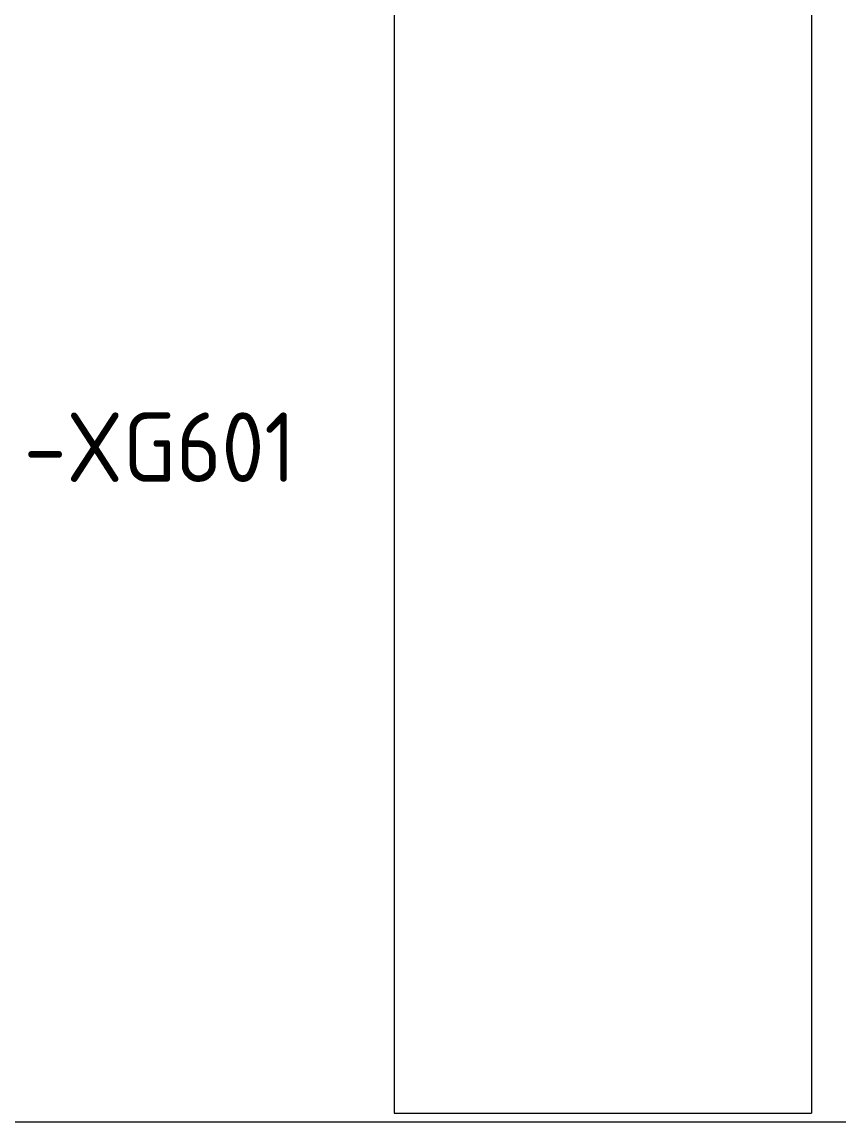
# Model space of a CAD drawing. Header units: millimetres. Extents: x 4962 to 7449, y 754 to 2938.
# Drawn here: x 6090.8 to 6325.7, y 1176.6 to 1493 of the extents above; entities that cross this region are included whole.
import ezdxf

# ---------------------------------------------------------------- set-up
doc = ezdxf.new("R2010")
doc.units = ezdxf.units.MM
doc.layers.add('000-PI_TEXT', color=7, linetype='Continuous')
doc.layers.add('002-PI-Kabelska kanalica', color=150, linetype='Continuous')
doc.styles.add('PI0', font='isocpeur.ttf', dxfattribs={"width": 0.9})

msp = doc.modelspace()

# ---------------------------------------------------------------- linework, layer by layer
at = {"layer": '002-PI-Kabelska kanalica', "color": 0, "linetype": 'ByBlock', "lineweight": 0}
for p, q in [((6197.77, 2607.11), (6197.77, 1179.11)), ((6317.77, 2607.11), (6317.77, 1179.11)), ((6197.77, 1179.11), (6317.77, 1179.11)), ((5236.27, 1176.59), (7399.27, 1176.59))]:
    msp.add_line(p, q, dxfattribs=at)

# ---------------------------------------------------------------- texts
at = {"layer": '000-PI_TEXT', "color": 0, "linetype": 'ByBlock', "lineweight": 0, "style": 'PI0', "width": 0.9}
msp.add_text('-XG601', height=20, dxfattribs=at).set_placement((6091.31, 1360.69))

doc.saveas('drawing.dxf')
